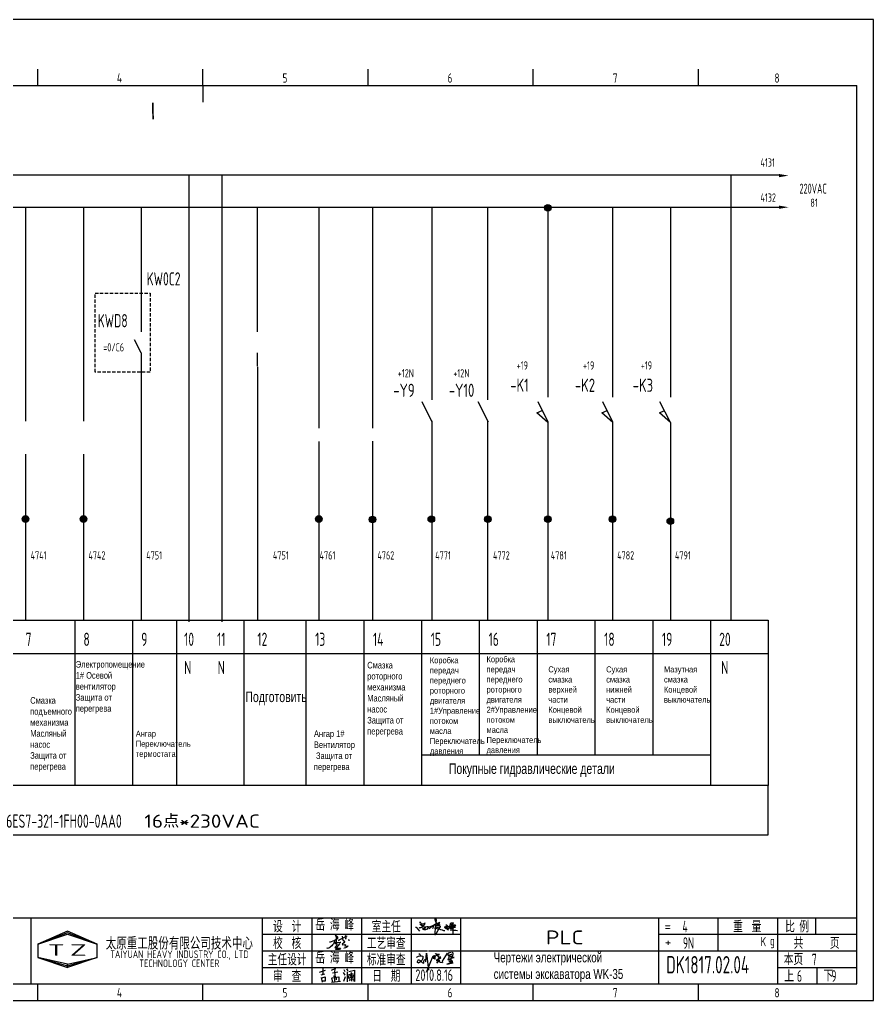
# Model space of a CAD drawing. Extents: x 590 to 9605, y -3741 to 975.
# Drawn here: x 4328.2 to 4586.7, y -1946.5 to -1649.5 of the extents above; entities that cross this region are included whole.
import ezdxf
from ezdxf.enums import TextEntityAlignment as Align

# ---------------------------------------------------------------- set-up
doc = ezdxf.new("R2010")
doc.units = 0
doc.header["$LTSCALE"] = 2
doc.header["$MEASUREMENT"] = 0
for name, pattern in [('DASHED2', [0.375, 0.25, -0.125]), ('DIVIDE', [1.25, 0.5, -0.25, 0, -0.25, 0, -0.25]), ('HIDDEN', [0.375, 0.25, -0.125])]:
    doc.linetypes.add(name, pattern=pattern)
doc.layers.get('0').update_dxf_attribs({"linetype": 'CONTINUOUS'})
for name, color, linetype in [('01', 7, 'CONTINUOUS'), ('02', 1, 'CONTINUOUS'), ('11', 3, 'CONTINUOUS'), ('CONTINUOUS', 7, 'CONTINUOUS'), ('DIVIDE', 1, 'DIVIDE')]:
    doc.layers.add(name, color=color, linetype=linetype)
doc.styles.add('ROMAN', font='ROMANC.shx', dxfattribs={"width": 0.7, "height": 0.7})
doc.styles.add('ROMANS', font='romans', dxfattribs={"width": 0.67, "bigfont": 'hzlib'})
doc.styles.get("Standard").update_dxf_attribs({"font": 'isocp.shx', "width": 0.707, "bigfont": 'dfst.shx'})

# ---------------------------------------------------------------- blocks, each defined once
blk = doc.blocks.new('A$C5BE500A0')
for p, q in [((15.3, 41.2), (22.2, 26.1)), ((15.3, 40.1), (15.3, 41.2)), ((15.4, 37.7), (15.3, 40.1)), ((15.4, 32.4), (21, 34.6)), ((15.5, 31.8), (15.4, 32.4)), ((21, 34.6), (24.5, 35.1)), ((24.5, 35.1), (28.2, 35.6)), ((29.4, 34), (26.8, 30.7)), ((28.2, 35.6), (30.2, 36.8)), ((30.2, 38), (29.4, 34)), ((30.2, 36.8), (30.2, 38)), ((59.1, 30.4), (64.7, 33.7)), ((64.4, 48.9), (64.5, 51.6)), ((65.3, 44.3), (64.4, 48.9)), ((64.5, 51.6), (65.9, 52.2)), ((67.1, 48.5), (64.5, 17.9)), ((64.7, 33.7), (72, 37.3)), ((67.5, 39.5), (65.3, 44.3)), ((65.9, 52.2), (66.5, 51.5)), ((66.5, 51.5), (67.1, 48.5)), ((70.3, 36.3), (67.5, 39.5)), ((69.9, 34.1), (69.7, 33.3)), ((69.7, 33.3), (71.9, 33.6)), ((74.6, 36.5), (69.9, 34.1)), ((73.8, 32.8), (70.3, 36.3)), ((71.9, 33.6), (75.3, 34.2)), ((72, 37.3), (77.8, 39)), ((77.7, 30.8), (73.8, 32.8)), ((79.7, 39.2), (74.6, 36.5)), ((76.7, 32.6), (74.8, 31.8)), ((75.3, 34.2), (77, 34.5)), ((77.7, 33.5), (76.7, 32.6)), ((77, 34.5), (78, 34.1)), ((78, 34.1), (77.7, 33.5)), ((77.8, 39), (79.7, 39.2)), ((117.4, 32.7), (112.9, 30.9)), ((113.3, 30.9), (114.4, 35)), ((114.4, 35), (115.4, 38.4)), ((115.4, 38.4), (118.1, 38.8)), ((122.1, 34.8), (117.4, 32.7)), ((118.1, 38.8), (123.3, 38.3)), ((124.7, 36.8), (122.1, 34.8)), ((123.3, 38.3), (124.7, 36.8)), ((0, 24.1), (1.5, 23.9)), ((1.5, 23.9), (12.6, 10.8)), ((11.6, 21), (13.8, 22.8)), ((13.8, 22.8), (17.9, 23.5)), ((19.1, 30.1), (15.5, 31.8)), ((17.9, 23.5), (26, 24.9)), ((22.2, 26.1), (19.1, 30.1)), ((22.6, 18.1), (23.6, 19.3)), ((23.7, 17.3), (22.6, 18.1)), ((23.3, 27.9), (23.1, 27.8)), ((25.3, 29.5), (23.3, 27.9)), ((23.6, 19.3), (25.8, 19.9)), ((26.1, 16.2), (24.9, 15)), ((26.8, 30.7), (25.3, 29.5)), ((25.8, 19.9), (29.2, 20.8)), ((26, 24.9), (36.8, 26.1)), ((28.4, 20), (26.1, 16.2)), ((29.4, 15.2), (28.2, 15.7)), ((29.5, 22.1), (28.4, 20)), ((29.2, 20.8), (33, 21.4)), ((32.4, 15.1), (29.4, 15.2)), ((30.2, 22.7), (29.5, 22.1)), ((31.6, 22.6), (30.2, 22.7)), ((32.8, 22.1), (31.6, 22.6)), ((35, 16.2), (32.4, 15.1)), ((33, 21.4), (32.8, 22.1)), ((37.6, 17.7), (35, 16.2)), ((36.8, 26.1), (40.9, 26)), ((39.7, 20.3), (37.6, 17.7)), ((40.8, 21.6), (39.7, 20.3)), ((40.2, 22.8), (44.3, 25.4)), ((41.7, 24.4), (40.8, 21.6)), ((40.9, 26), (41.7, 24.4)), ((44.3, 25.4), (50.6, 27.7)), ((44.7, 18.7), (49.1, 22.6)), ((49.1, 22.6), (54.4, 27.2)), ((50.6, 27.7), (56.2, 29.3)), ((54.4, 27.2), (59.1, 30.4)), ((56.8, 20.6), (55.9, 19.6)), ((56.2, 29.3), (60.8, 29.6)), ((56.7, 31.7), (57.4, 29.6)), ((57.6, 25), (56.8, 20.6)), ((57.4, 29.6), (57.6, 25)), ((60.8, 29.6), (62.2, 29.2)), ((66.6, 21), (62.5, 20.6)), ((62.5, 20.6), (75.7, 18.4)), ((64.5, 17.9), (63.3, 8.5)), ((63.3, 8.5), (63.5, 0.1)), ((63.5, 0.1), (64.3, 0)), ((64.3, 0), (67.5, 2.5)), ((69.8, 21.4), (66.6, 21)), ((67.5, 2.5), (73.8, 13.7)), ((68.3, 28.6), (72.6, 29.4)), ((69.3, 29), (68.3, 28.6)), ((72, 30.5), (69.3, 29)), ((76.7, 24.1), (69.8, 21.4)), ((74.8, 31.8), (72, 30.5)), ((72.6, 29.4), (78.2, 30.4)), ((73.8, 13.7), (77.7, 20)), ((75.7, 18.4), (81.9, 16.6)), ((79.9, 25.4), (76.7, 24.1)), ((80.1, 30.5), (77.7, 30.8)), ((77.7, 20), (81.2, 25.6)), ((78.2, 30.4), (80.1, 30.5)), ((82.1, 26.9), (79.9, 25.4)), ((81.2, 25.6), (82.1, 26.9)), ((81.9, 16.6), (87.3, 14.8)), ((87.3, 14.8), (91.3, 12.9)), ((91.3, 12.9), (94.8, 12.6)), ((94.5, 25.2), (94.9, 23.9)), ((94.8, 12.6), (95.8, 12.8)), ((94.9, 23.9), (95.3, 23)), ((95.3, 23), (95.8, 22.8)), ((95.8, 22.8), (97, 23.3)), ((97, 23.3), (97.8, 25.3)), ((98.5, 23.8), (97.4, 25.9)), ((97.8, 25.3), (100.8, 27)), ((101.1, 23.3), (98.5, 23.8)), ((99, 31.4), (100.1, 32)), ((100.7, 21.1), (99.2, 17.4)), ((99.2, 17.4), (101.9, 20.9)), ((100.1, 32), (101.1, 31.6)), ((102.1, 27.7), (100.7, 21.1)), ((100.8, 27), (103.5, 26.5)), ((101.1, 31.6), (102.1, 30.6)), ((103.3, 23.7), (101.1, 23.3)), ((101.9, 20.9), (103.1, 21.8)), ((102.1, 30.6), (102.1, 27.7)), ((103.1, 21.8), (103.7, 20.1)), ((104.7, 23.9), (103.3, 23.7)), ((103.5, 26.5), (104.5, 25.2)), ((103.7, 20.1), (103.9, 18.5)), ((103.9, 18.5), (105, 16.1)), ((104.2, 28.7), (108.3, 26.3)), ((104.5, 25.2), (104.7, 23.9)), ((105, 16.1), (106.4, 15.7)), ((106.4, 15.7), (107.7, 17.3)), ((107.7, 17.3), (110.9, 22.6)), ((108.3, 26.3), (115.7, 20.2)), ((110.9, 22.6), (113.3, 30.9)), ((111.7, 21.6), (125.7, 23.5)), ((115.4, 22.1), (111.7, 21.6)), ((112.9, 30.9), (112.3, 30.9)), ((112.9, 26.9), (127.4, 26.5)), ((124.7, 26.6), (112.9, 26.9)), ((113.4, 15.2), (124.8, 14.7)), ((122.5, 23.3), (115.4, 22.1)), ((115.7, 20.2), (118.5, 18.9)), ((116.7, 30.8), (120.9, 31.8)), ((118.5, 18.9), (120.8, 19.6)), ((120.8, 19.6), (121.1, 20.7)), ((120.9, 31.8), (124.1, 32)), ((121.7, 31.5), (122.2, 1.9)), ((123, 28.1), (121.7, 31.5)), ((126.4, 24.6), (122.5, 23.3)), ((128.2, 25.5), (123, 28.1)), ((124.1, 32), (129.1, 31.3)), ((128.1, 26.7), (124.7, 26.6)), ((124.8, 14.7), (132, 14.1)), ((125.7, 23.5), (130.1, 23.8)), ((127.4, 26.5), (126.4, 24.6)), ((130.2, 28.3), (128.1, 26.7)), ((130.5, 24.3), (128.2, 25.5)), ((129.1, 31.3), (130.7, 30.3)), ((130.1, 23.8), (130.5, 24.3)), ((130.7, 30.3), (130.2, 28.3)), ((132, 14.1), (137.3, 13.6))]:
    blk.add_line(p, q)
blk = doc.blocks.new('lf')
for points in [[(409.4, 317.6), (411.9, 317.6), (420.7, 320.5), (429.4, 326.1), (429, 328.4), (426.7, 330.1), (424.2, 331.3), (423.4, 332.6), (424.4, 333.4), (425, 330.7), (425, 327.4), (425, 324.7), (424.8, 321.8), (424.8, 320.3), (424.8, 318.7), (425, 314.7), (425, 313), (424.8, 313)], [(432.1, 320.3), (430.6, 321.6), (450.9, 331.7), (450.9, 332.2)], [(439.5, 330.9), (440, 324.5), (442, 320.7)], [(446.2, 333.8), (448.1, 330.5), (448.1, 326.7), (446.6, 323.8)], [(421.5, 320.1), (421.3, 317.6), (420, 315.1), (418.6, 312.6), (416.7, 310.5), (414.9, 308.5), (411.9, 305.6), (410.1, 304.1), (408, 302.6), (406.1, 302), (403.6, 302.6), (403.6, 303.5), (403.9, 303.5)], [(421.3, 316.2), (424.8, 315.9), (427.1, 316), (429.8, 316), (434.8, 316.8), (436, 316.8)], [(421.9, 314.1), (423.8, 314.1), (425.4, 313.7), (426, 313), (426.9, 312), (427.1, 312), (426.5, 310.5), (426.1, 309.5), (424.2, 306.6), (423.1, 305.4), (422.1, 304.5), (423.2, 303.3), (427.3, 303.1), (429.8, 303.1), (432.3, 302.9), (435.4, 302.7), (433.1, 299.9), (424.6, 299.5), (424, 300.4), (425.6, 303.3), (434.3, 313.5)], [(441.8, 320.7), (443.7, 320.1), (444.9, 317.6), (443.1, 315.5), (439.7, 311.8), (439.8, 310.6), (445.4, 311.2), (447, 310.3), (445.6, 307.4), (453.6, 308), (450.3, 304.7), (447, 303.3), (443.7, 303.1), (442.9, 303.7)], [(453.4, 322.4), (454.9, 322.2), (455.7, 321.8), (456.1, 321.6), (456.3, 321.4)]]:
    blk.add_lwpolyline(points)

msp = doc.modelspace()

# ---------------------------------------------------------------- hatches: boundary and pattern name
at = {"linetype": 'HIDDEN'}
h = msp.add_hatch(color=0, dxfattribs=at)
edge = h.paths.add_edge_path()
edge.add_arc((4488.19, -1706.52), 1, 0, 360)
h = msp.add_hatch(color=0, dxfattribs=at)
edge = h.paths.add_edge_path()
edge.add_arc((4330.05, -1800.72), 1, 0, 360)
h = msp.add_hatch(color=0, dxfattribs=at)
edge = h.paths.add_edge_path()
edge.add_arc((4347.55, -1800.72), 1, 0, 360)
h = msp.add_hatch(color=0, dxfattribs=at)
edge = h.paths.add_edge_path()
edge.add_arc((4418.81, -1800.72), 1, 0, 360)
h = msp.add_hatch(color=0, dxfattribs=at)
edge = h.paths.add_edge_path()
edge.add_arc((4452.91, -1800.76), 1, 0, 360)
h = msp.add_hatch(color=0, dxfattribs=at)
edge = h.paths.add_edge_path()
edge.add_arc((4470.02, -1800.76), 1, 0, 360)
h = msp.add_hatch(color=0, dxfattribs=at)
edge = h.paths.add_edge_path()
edge.add_arc((4488.19, -1800.76), 1, 0, 360)
h = msp.add_hatch(color=0, dxfattribs=at)
edge = h.paths.add_edge_path()
edge.add_arc((4507.77, -1800.76), 1, 0, 360)
h = msp.add_hatch(color=0, dxfattribs=at)
edge = h.paths.add_edge_path()
edge.add_arc((4435.09, -1800.9), 1, 0, 360)
h = msp.add_hatch(color=0, dxfattribs=at)
edge = h.paths.add_edge_path()
edge.add_arc((4525.27, -1801.4), 1, 0, 360)

# ---------------------------------------------------------------- linework, layer by layer
for p, q in [((4365.05, -1750.43), (4363.05, -1746.43)), ((4365.05, -1750.43), (4365.05, -1754.43)), ((4461.75, -1931.5), (4521.75, -1931.5)), ((4419.07, -1937.98), (4420.89, -1937.33)), ((4419.59, -1938.76), (4420.63, -1938.5)), ((4419.72, -1939.66), (4420.76, -1939.4)), ((4419.85, -1938.5), (4419.85, -1938.5)), ((4420.08, -1936.8), (4420.08, -1938.61)), ((4420.76, -1939.4), (4420.76, -1940.7)), ((4422.63, -1937.38), (4423.8, -1936.86)), ((4422.63, -1937.38), (4422.63, -1937.38)), ((4422.83, -1939.66), (4424.9, -1939.4)), ((4423.02, -1938.15), (4424.57, -1937.89)), ((4423.8, -1939.45), (4423.28, -1939.19)), ((4423.8, -1936.86), (4423.54, -1937.64)), ((4423.54, -1937.64), (4423.54, -1937.89)), ((4423.54, -1937.89), (4423.8, -1939.45)), ((4424.9, -1939.4), (4424.9, -1940.83)), ((4426.21, -1938.09), (4426.76, -1938.82)), ((4426.39, -1937.15), (4426.76, -1937.79)), ((4426.39, -1940.64), (4426.91, -1939.3)), ((4427.21, -1936.94), (4427.58, -1937.57)), ((4427.46, -1937.88), (4427.46, -1940.88)), ((4427.76, -1939.03), (4427.79, -1939.73)), ((4429.46, -1938.82), (4427.79, -1939.15)), ((4427.82, -1938.67), (4429.25, -1938.36)), ((4427.91, -1937.73), (4429.61, -1937.36)), ((4428.21, -1939.33), (4428.4, -1939.48)), ((4428.61, -1938.03), (4428.7, -1940.64)), ((4429.03, -1939.15), (4428.85, -1939.48)), ((4429.58, -1939.42), (4429.46, -1938.82)), ((4429.61, -1937.36), (4429.64, -1937.36)), ((4429.64, -1937.36), (4429.64, -1940.82)), ((4419.59, -1939.53), (4419.85, -1940.96)), ((4420.76, -1940.7), (4419.72, -1940.7)), ((4422.64, -1941), (4425.4, -1940.64)), ((4422.7, -1939.66), (4422.96, -1940.96)), ((4423.61, -1939.66), (4423.61, -1940.7)), ((4424.13, -1939.53), (4424.13, -1940.31)), ((4427.79, -1939.73), (4429.58, -1939.42)), ((4428.35, -1940.07), (4428.01, -1940.58)), ((4429.03, -1939.9), (4429.37, -1940.24)), ((4429.64, -1940.82), (4429.37, -1940.52))]:
    msp.add_line(p, q)
at = {"layer": '01', "color": 1, "linetype": 'ByBlock', "ltscale": 2}
for p, q in [((4208.67, -1696.5), (4558.6, -1696.5)), ((4208.67, -1706.32), (4558.6, -1706.32)), ((4344.93, -1831.41), (4344.93, -1881.41)), ((4362.43, -1831.41), (4362.43, -1881.41)), ((4362.43, -1831.41), (4362.43, -1881.41)), ((4375.7, -1831.41), (4375.7, -1881.41)), ((4396.18, -1831.41), (4396.18, -1881.41)), ((4414.93, -1831.41), (4414.93, -1881.41)), ((4432.43, -1831.41), (4432.43, -1881.41)), ((4449.93, -1831.41), (4449.93, -1881.41)), ((4467.43, -1831.41), (4467.43, -1872.12)), ((4484.93, -1831.41), (4484.93, -1872.12)), ((4502.43, -1831.41), (4502.43, -1872.12)), ((4222.43, -1841.41), (4554.93, -1841.41)), ((4554.93, -1896.41), (4554.93, -1881.41)), ((4222.43, -1896.41), (4554.93, -1896.41))]:
    msp.add_line(p, q, dxfattribs=at)
at = {"layer": '01', "linetype": 'ByBlock', "ltscale": 2}
for p, q in [((4330.05, -1706.59), (4330.05, -1771.07)), ((4347.55, -1706.59), (4347.55, -1771.07)), ((4365.05, -1706.59), (4365.05, -1744.09)), ((4418.81, -1706.32), (4418.81, -1773.22)), ((4435.09, -1706.32), (4435.09, -1773.22)), ((4488.19, -1706.59), (4488.19, -1763.81)), ((4507.77, -1706.59), (4507.77, -1763.81)), ((4525.27, -1706.59), (4525.27, -1763.81)), ((4365.05, -1754.09), (4365.05, -1831.59)), ((4488.19, -1771.42), (4488.19, -1831.59)), ((4507.77, -1771.24), (4507.77, -1831.59)), ((4525.27, -1771.55), (4525.27, -1831.59)), ((4418.81, -1777.22), (4418.81, -1831.41)), ((4435.09, -1777.16), (4435.09, -1831.59)), ((4330.05, -1781.07), (4330.05, -1831.59)), ((4347.55, -1781.07), (4347.55, -1831.59))]:
    msp.add_line(p, q, dxfattribs=at)
at = {"layer": '01', "color": 1, "linetype": 'ByBlock', "ltscale": 2}
msp.add_lwpolyline([(4222.43, -1831.41), (4554.93, -1831.41), (4554.93, -1881.41), (4222.43, -1881.41)], close=True, dxfattribs=at)
at = {"layer": '02'}
for p, q in [((4400.21, -1706.59), (4400.21, -1744.09)), ((4453.03, -1706.59), (4453.03, -1764.65)), ((4469.91, -1706.59), (4469.91, -1764.65)), ((4400.21, -1750.43), (4400.21, -1754.43)), ((4400.24, -1754.61), (4400.24, -1831.59)), ((4453.03, -1770.99), (4453.03, -1774.99)), ((4469.95, -1770.93), (4469.95, -1831.59)), ((4453.06, -1775.17), (4453.06, -1831.59))]:
    msp.add_line(p, q, dxfattribs=at)
at = {"layer": 'CONTINUOUS', "color": 3}
for p, q in [((4586.75, -1649.5), (4166.75, -1649.5)), ((4586.75, -1946.5), (4586.75, -1649.5)), ((4166.75, -1946.5), (4586.75, -1946.5))]:
    msp.add_line(p, q, dxfattribs=at)
at = {"layer": 'CONTINUOUS', "linetype": 'Continuous'}
for p, q in [((4333.75, -1669.5), (4333.75, -1664.5)), ((4433.75, -1669.5), (4433.75, -1664.5)), ((4483.75, -1669.5), (4483.75, -1664.5)), ((4533.75, -1669.5), (4533.75, -1664.5)), ((4186.75, -1921.5), (4581.75, -1921.5)), ((4331.75, -1941.5), (4331.75, -1921.5)), ((4401.75, -1941.5), (4401.75, -1921.5)), ((4416.75, -1921.5), (4416.75, -1941.5)), ((4431.75, -1921.5), (4431.75, -1941.5)), ((4446.75, -1921.5), (4446.75, -1941.5)), ((4461.75, -1921.5), (4461.75, -1941.5)), ((4521.75, -1941.5), (4521.75, -1921.5)), ((4539.64, -1921.5), (4539.64, -1931.5)), ((4557.75, -1921.5), (4557.75, -1941.5)), ((4342.75, -1925.5), (4333.75, -1929.5)), ((4342.75, -1926), (4333.75, -1929.5)), ((4333.75, -1929.5), (4342.75, -1926.5)), ((4351.75, -1929.5), (4342.75, -1925.5)), ((4351.75, -1929.5), (4342.75, -1926)), ((4342.75, -1926.5), (4351.75, -1929.5)), ((4401.75, -1926.5), (4451.75, -1926.5)), ((4451.75, -1926.5), (4461.75, -1926.5)), ((4451.75, -1926.5), (4461.75, -1926.5)), ((4521.75, -1926.5), (4581.75, -1926.5)), ((4333.75, -1929.5), (4333.75, -1933.5)), ((4351.75, -1933.5), (4351.75, -1929.5)), ((4401.75, -1931.5), (4451.75, -1931.5)), ((4452.07, -1931.5), (4461.75, -1931.5)), ((4521.75, -1931.5), (4581.75, -1931.5)), ((4333.75, -1933.5), (4342.75, -1936.5)), ((4342.75, -1935.5), (4333.75, -1933.5)), ((4333.75, -1933.5), (4342.75, -1936)), ((4342.75, -1936), (4351.75, -1933.5)), ((4351.75, -1933.5), (4342.75, -1936.5)), ((4342.75, -1935.5), (4351.75, -1933.5)), ((4342.75, -1936.5), (4342.75, -1935.5)), ((4342.75, -1936.5), (4342.75, -1935.5)), ((4401.75, -1936.5), (4451.75, -1936.5)), ((4451.75, -1936.5), (4461.75, -1936.5)), ((4557.75, -1936.5), (4581.75, -1936.5)), ((4333.75, -1946.5), (4333.75, -1941.5)), ((4433.75, -1946.5), (4433.75, -1941.5)), ((4483.75, -1946.5), (4483.75, -1941.5)), ((4533.75, -1946.5), (4533.75, -1941.5))]:
    msp.add_line(p, q, dxfattribs=at)
at = {"layer": 'CONTINUOUS'}
for p, q in [((4383.75, -1669.5), (4383.75, -1664.5)), ((4186.75, -1669.5), (4581.75, -1669.5)), ((4383.75, -1669.5), (4383.75, -1674.5)), ((4581.75, -1941.5), (4581.75, -1669.5)), ((4453.2, -1771.39), (4450.13, -1765.26)), ((4470.18, -1771.39), (4467.11, -1765.26)), ((4488.27, -1771.39), (4485.2, -1765.26)), ((4507.84, -1771.39), (4504.78, -1765.26)), ((4525.27, -1771.55), (4522.12, -1765.26)), ((4569.25, -1921.5), (4569.25, -1926.5)), ((4448.41, -1933.48), (4448.66, -1933.28)), ((4448.41, -1933.48), (4448.66, -1933.28)), ((4448.41, -1933.48), (4448.66, -1933.28)), ((4448.41, -1933.48), (4448.66, -1933.28)), ((4448.66, -1933.28), (4449.02, -1933.12)), ((4448.66, -1933.28), (4449.02, -1933.12)), ((4448.66, -1933.28), (4449.02, -1933.12)), ((4448.66, -1933.28), (4449.02, -1933.12)), ((4449.02, -1933.12), (4449.38, -1933.02)), ((4449.02, -1933.12), (4449.38, -1933.02)), ((4449.02, -1933.12), (4449.38, -1933.02)), ((4449.02, -1933.12), (4449.38, -1933.02)), ((4449.07, -1932.31), (4449.43, -1932.51)), ((4449.07, -1932.31), (4449.43, -1932.51)), ((4449.07, -1932.31), (4449.43, -1932.51)), ((4449.07, -1932.31), (4449.43, -1932.51)), ((4449.38, -1933.02), (4449.89, -1932.97)), ((4449.38, -1933.02), (4449.89, -1932.97)), ((4449.38, -1933.02), (4449.89, -1932.97)), ((4449.38, -1933.02), (4449.89, -1932.97)), ((4449.43, -1932.51), (4449.48, -1932.67)), ((4449.43, -1932.51), (4449.48, -1932.67)), ((4449.43, -1932.51), (4449.48, -1932.67)), ((4449.43, -1932.51), (4449.48, -1932.67)), ((4449.48, -1932.67), (4449.48, -1932.97)), ((4449.48, -1932.67), (4449.48, -1932.97)), ((4449.48, -1932.67), (4449.48, -1932.97)), ((4449.48, -1932.67), (4449.48, -1932.97)), ((4449.89, -1932.97), (4450.3, -1933.07)), ((4449.89, -1932.97), (4450.3, -1933.07)), ((4449.89, -1932.97), (4450.3, -1933.07)), ((4449.89, -1932.97), (4450.3, -1933.07)), ((4450.3, -1933.07), (4450.3, -1933.28)), ((4450.3, -1933.07), (4450.3, -1933.28)), ((4450.3, -1933.07), (4450.3, -1933.28)), ((4450.3, -1933.07), (4450.3, -1933.28)), ((4450.3, -1933.28), (4450.3, -1933.68)), ((4450.3, -1933.28), (4450.3, -1933.68)), ((4450.3, -1933.28), (4450.3, -1933.68)), ((4450.3, -1933.28), (4450.3, -1933.68)), ((4451.21, -1934.81), (4451.47, -1932.16)), ((4451.21, -1934.81), (4451.47, -1932.16)), ((4451.21, -1934.81), (4451.47, -1932.16)), ((4451.21, -1934.81), (4451.47, -1932.16)), ((4451.47, -1932.16), (4452.08, -1937.35)), ((4451.47, -1932.16), (4452.08, -1937.35)), ((4451.47, -1932.16), (4452.08, -1937.35)), ((4451.47, -1932.16), (4452.08, -1937.35)), ((4451.62, -1937.41), (4453.41, -1932.99)), ((4451.62, -1937.41), (4453.41, -1932.99)), ((4451.62, -1937.41), (4453.41, -1932.99)), ((4451.62, -1937.41), (4453.41, -1932.99)), ((4453.46, -1933.07), (4453.57, -1933.55)), ((4453.46, -1933.07), (4453.57, -1933.55)), ((4453.46, -1933.07), (4453.57, -1933.55)), ((4453.46, -1933.07), (4453.57, -1933.55)), ((4453.57, -1933.07), (4453.71, -1932.96)), ((4453.57, -1933.07), (4453.71, -1932.96)), ((4453.57, -1933.07), (4453.71, -1932.96)), ((4453.57, -1933.07), (4453.71, -1932.96)), ((4453.68, -1933.88), (4453.57, -1933.07)), ((4453.68, -1933.88), (4453.57, -1933.07)), ((4453.68, -1933.88), (4453.57, -1933.07)), ((4453.68, -1933.88), (4453.57, -1933.07)), ((4453.71, -1932.96), (4453.86, -1932.96)), ((4453.71, -1932.96), (4453.86, -1932.96)), ((4453.71, -1932.96), (4453.86, -1932.96)), ((4453.71, -1932.96), (4453.86, -1932.96)), ((4453.79, -1933.66), (4453.82, -1933.4)), ((4453.79, -1933.66), (4453.82, -1933.4)), ((4453.79, -1933.66), (4453.82, -1933.4)), ((4453.79, -1933.66), (4453.82, -1933.4)), ((4453.82, -1933.4), (4453.9, -1933.22)), ((4453.82, -1933.4), (4453.9, -1933.22)), ((4453.82, -1933.4), (4453.9, -1933.22)), ((4453.82, -1933.4), (4453.9, -1933.22)), ((4453.86, -1932.96), (4454.01, -1933.29)), ((4453.86, -1932.96), (4454.01, -1933.29)), ((4453.86, -1932.96), (4454.01, -1933.29)), ((4453.86, -1932.96), (4454.01, -1933.29)), ((4453.9, -1933.22), (4454.15, -1933.03)), ((4453.9, -1933.22), (4454.15, -1933.03)), ((4453.9, -1933.22), (4454.15, -1933.03)), ((4453.9, -1933.22), (4454.15, -1933.03)), ((4454.01, -1933.29), (4454.01, -1933.66)), ((4454.01, -1933.29), (4454.01, -1933.66)), ((4454.01, -1933.29), (4454.01, -1933.66)), ((4454.01, -1933.29), (4454.01, -1933.66)), ((4454.12, -1932.3), (4455.26, -1933.58)), ((4454.3, -1932.52), (4454.12, -1932.3)), ((4454.12, -1932.3), (4455.26, -1933.58)), ((4454.3, -1932.52), (4454.12, -1932.3)), ((4454.12, -1932.3), (4455.26, -1933.58)), ((4454.3, -1932.52), (4454.12, -1932.3)), ((4454.12, -1932.3), (4455.26, -1933.58)), ((4454.3, -1932.52), (4454.12, -1932.3)), ((4454.15, -1933.03), (4454.56, -1932.85)), ((4454.15, -1933.03), (4454.56, -1932.85)), ((4454.15, -1933.03), (4454.56, -1932.85)), ((4454.15, -1933.03), (4454.56, -1932.85)), ((4455.4, -1932.59), (4454.3, -1932.52)), ((4455.4, -1932.59), (4454.3, -1932.52)), ((4455.4, -1932.59), (4454.3, -1932.52)), ((4455.4, -1932.59), (4454.3, -1932.52)), ((4454.56, -1932.85), (4455.07, -1932.7)), ((4454.56, -1932.85), (4455.07, -1932.7)), ((4454.56, -1932.85), (4455.07, -1932.7)), ((4454.56, -1932.85), (4455.07, -1932.7)), ((4455.37, -1933.4), (4454.93, -1933.95)), ((4455.37, -1933.4), (4454.93, -1933.95)), ((4455.37, -1933.4), (4454.93, -1933.95)), ((4455.37, -1933.4), (4454.93, -1933.95)), ((4455.07, -1932.7), (4455.4, -1932.59)), ((4455.07, -1932.7), (4455.4, -1932.59)), ((4455.07, -1932.7), (4455.4, -1932.59)), ((4455.07, -1932.7), (4455.4, -1932.59)), ((4455.62, -1933.33), (4455.37, -1933.4)), ((4455.62, -1933.33), (4455.37, -1933.4)), ((4455.62, -1933.33), (4455.37, -1933.4)), ((4455.62, -1933.33), (4455.37, -1933.4)), ((4455.73, -1933.58), (4455.62, -1933.33)), ((4455.73, -1933.58), (4455.62, -1933.33)), ((4455.73, -1933.58), (4455.62, -1933.33)), ((4455.73, -1933.58), (4455.62, -1933.33)), ((4456.28, -1934.6), (4457.78, -1932.22)), ((4456.28, -1934.6), (4457.78, -1932.22)), ((4456.28, -1934.6), (4457.78, -1932.22)), ((4456.28, -1934.6), (4457.78, -1932.22)), ((4457.77, -1932.29), (4457.9, -1932.71)), ((4457.77, -1932.29), (4457.9, -1932.71)), ((4457.77, -1932.29), (4457.9, -1932.71)), ((4457.77, -1932.29), (4457.9, -1932.71)), ((4457.87, -1932.55), (4458.23, -1932.12)), ((4457.87, -1932.55), (4458.23, -1932.12)), ((4457.87, -1932.55), (4458.23, -1932.12)), ((4457.87, -1932.55), (4458.23, -1932.12)), ((4457.9, -1932.71), (4458.13, -1932.97)), ((4457.9, -1932.71), (4458.13, -1932.97)), ((4457.9, -1932.71), (4458.13, -1932.97)), ((4457.9, -1932.71), (4458.13, -1932.97)), ((4458.13, -1932.97), (4458.26, -1933.01)), ((4458.13, -1932.97), (4458.26, -1933.01)), ((4458.13, -1932.97), (4458.26, -1933.01)), ((4458.13, -1932.97), (4458.26, -1933.01)), ((4458.23, -1932.12), (4458.52, -1932.03)), ((4458.23, -1932.12), (4458.52, -1932.03)), ((4458.23, -1932.12), (4458.52, -1932.03)), ((4458.23, -1932.12), (4458.52, -1932.03)), ((4458.33, -1933.36), (4458.23, -1933.49)), ((4458.33, -1933.36), (4458.23, -1933.49)), ((4458.33, -1933.36), (4458.23, -1933.49)), ((4458.33, -1933.36), (4458.23, -1933.49)), ((4458.46, -1932.97), (4458.52, -1932.74)), ((4458.46, -1932.97), (4458.52, -1932.74)), ((4458.46, -1932.97), (4458.52, -1932.74)), ((4458.46, -1932.97), (4458.52, -1932.74)), ((4458.65, -1933.2), (4458.46, -1932.97)), ((4458.65, -1933.2), (4458.46, -1932.97)), ((4458.65, -1933.2), (4458.46, -1932.97)), ((4458.65, -1933.2), (4458.46, -1932.97)), ((4458.52, -1932.03), (4458.91, -1931.93)), ((4458.52, -1932.03), (4458.91, -1931.93)), ((4458.52, -1932.03), (4458.91, -1931.93)), ((4458.52, -1932.03), (4458.91, -1931.93)), ((4458.52, -1932.74), (4458.72, -1932.58)), ((4458.52, -1932.74), (4458.72, -1932.58)), ((4458.52, -1932.74), (4458.72, -1932.58)), ((4458.52, -1932.74), (4458.72, -1932.58)), ((4459.08, -1933.17), (4458.65, -1933.2)), ((4459.08, -1933.17), (4458.65, -1933.2)), ((4459.08, -1933.17), (4458.65, -1933.2)), ((4459.08, -1933.17), (4458.65, -1933.2)), ((4458.72, -1932.58), (4458.98, -1932.52)), ((4458.72, -1932.58), (4458.98, -1932.52)), ((4458.72, -1932.58), (4458.98, -1932.52)), ((4458.72, -1932.58), (4458.98, -1932.52)), ((4458.85, -1933.3), (4458.88, -1933.66)), ((4459.83, -1933.49), (4458.85, -1933.3)), ((4458.85, -1933.3), (4458.88, -1933.66)), ((4459.83, -1933.49), (4458.85, -1933.3)), ((4458.85, -1933.3), (4458.88, -1933.66)), ((4459.83, -1933.49), (4458.85, -1933.3)), ((4458.85, -1933.3), (4458.88, -1933.66)), ((4459.83, -1933.49), (4458.85, -1933.3)), ((4458.98, -1932.52), (4459.08, -1932.48)), ((4458.98, -1932.52), (4459.08, -1932.48)), ((4458.98, -1932.52), (4459.08, -1932.48)), ((4458.98, -1932.52), (4459.08, -1932.48)), ((4459.34, -1932.91), (4459.08, -1933.17)), ((4459.34, -1932.91), (4459.08, -1933.17)), ((4459.34, -1932.91), (4459.08, -1933.17)), ((4459.34, -1932.91), (4459.08, -1933.17)), ((4459.17, -1931.93), (4459.4, -1932.06)), ((4459.17, -1931.93), (4459.4, -1932.06)), ((4459.17, -1931.93), (4459.4, -1932.06)), ((4459.17, -1931.93), (4459.4, -1932.06)), ((4459.44, -1932.45), (4459.34, -1932.91)), ((4459.44, -1932.45), (4459.34, -1932.91)), ((4459.44, -1932.45), (4459.34, -1932.91)), ((4459.44, -1932.45), (4459.34, -1932.91)), ((4459.4, -1932.06), (4459.44, -1932.45)), ((4459.4, -1932.06), (4459.44, -1932.45)), ((4459.4, -1932.06), (4459.44, -1932.45)), ((4459.4, -1932.06), (4459.44, -1932.45)), ((4448.76, -1934.7), (4448.87, -1934.35)), ((4448.76, -1934.7), (4448.87, -1934.35)), ((4448.76, -1934.7), (4448.87, -1934.35)), ((4448.76, -1934.7), (4448.87, -1934.35)), ((4448.76, -1935.01), (4448.76, -1934.7)), ((4448.76, -1935.01), (4448.76, -1934.7)), ((4448.76, -1935.01), (4448.76, -1934.7)), ((4448.76, -1935.01), (4448.76, -1934.7)), ((4449.02, -1935.27), (4448.76, -1935.01)), ((4449.02, -1935.27), (4448.76, -1935.01)), ((4449.02, -1935.27), (4448.76, -1935.01)), ((4449.02, -1935.27), (4448.76, -1935.01)), ((4448.87, -1934.35), (4448.92, -1934.19)), ((4448.87, -1934.35), (4448.92, -1934.19)), ((4448.87, -1934.35), (4448.92, -1934.19)), ((4448.87, -1934.35), (4448.92, -1934.19)), ((4448.92, -1934.19), (4449.12, -1934.25)), ((4448.92, -1934.19), (4449.12, -1934.25)), ((4448.92, -1934.19), (4449.12, -1934.25)), ((4448.92, -1934.19), (4449.12, -1934.25)), ((4449.68, -1934.7), (4449.02, -1935.27)), ((4449.68, -1934.7), (4449.02, -1935.27)), ((4449.68, -1934.7), (4449.02, -1935.27)), ((4449.68, -1934.7), (4449.02, -1935.27)), ((4449.12, -1934.25), (4449.48, -1934.4)), ((4449.12, -1934.25), (4449.48, -1934.4)), ((4449.12, -1934.25), (4449.48, -1934.4)), ((4449.12, -1934.25), (4449.48, -1934.4)), ((4449.48, -1934.4), (4449.84, -1934.76)), ((4449.48, -1934.4), (4449.84, -1934.76)), ((4449.48, -1934.4), (4449.84, -1934.76)), ((4449.48, -1934.4), (4449.84, -1934.76)), ((4449.99, -1934.45), (4449.68, -1934.7)), ((4449.99, -1934.45), (4449.68, -1934.7)), ((4449.99, -1934.45), (4449.68, -1934.7)), ((4449.99, -1934.45), (4449.68, -1934.7)), ((4449.84, -1934.76), (4450.14, -1935.01)), ((4449.84, -1934.76), (4450.14, -1935.01)), ((4449.84, -1934.76), (4450.14, -1935.01)), ((4449.84, -1934.76), (4450.14, -1935.01)), ((4450.19, -1934.04), (4449.99, -1934.45)), ((4450.19, -1934.04), (4449.99, -1934.45)), ((4450.19, -1934.04), (4449.99, -1934.45)), ((4450.19, -1934.04), (4449.99, -1934.45)), ((4450.14, -1935.01), (4450.3, -1935.11)), ((4450.14, -1935.01), (4450.3, -1935.11)), ((4450.14, -1935.01), (4450.3, -1935.11)), ((4450.14, -1935.01), (4450.3, -1935.11)), ((4450.3, -1933.68), (4450.19, -1934.04)), ((4450.3, -1933.68), (4450.19, -1934.04)), ((4450.3, -1933.68), (4450.19, -1934.04)), ((4450.3, -1933.68), (4450.19, -1934.04)), ((4450.3, -1935.11), (4450.6, -1935.21)), ((4450.3, -1935.11), (4450.6, -1935.21)), ((4450.3, -1935.11), (4450.6, -1935.21)), ((4450.3, -1935.11), (4450.6, -1935.21)), ((4450.6, -1934.6), (4450.76, -1934.35)), ((4450.6, -1934.6), (4450.76, -1934.35)), ((4450.6, -1934.6), (4450.76, -1934.35)), ((4450.6, -1934.6), (4450.76, -1934.35)), ((4450.6, -1935.21), (4450.6, -1934.6)), ((4450.6, -1935.21), (4450.6, -1934.6)), ((4450.6, -1935.21), (4450.6, -1934.6)), ((4450.6, -1935.21), (4450.6, -1934.6)), ((4450.76, -1934.35), (4450.96, -1934.14)), ((4450.76, -1934.35), (4450.96, -1934.14)), ((4450.76, -1934.35), (4450.96, -1934.14)), ((4450.76, -1934.35), (4450.96, -1934.14)), ((4450.96, -1934.14), (4451.01, -1934.25)), ((4450.96, -1934.14), (4451.01, -1934.25)), ((4450.96, -1934.14), (4451.01, -1934.25)), ((4450.96, -1934.14), (4451.01, -1934.25)), ((4451.01, -1934.25), (4451.16, -1934.6)), ((4451.01, -1934.25), (4451.16, -1934.6)), ((4451.01, -1934.25), (4451.16, -1934.6)), ((4451.01, -1934.25), (4451.16, -1934.6)), ((4451.16, -1934.6), (4451.16, -1934.7)), ((4451.16, -1934.6), (4451.16, -1934.7)), ((4451.16, -1934.6), (4451.16, -1934.7)), ((4451.16, -1934.6), (4451.16, -1934.7)), ((4451.16, -1934.7), (4451.21, -1934.81)), ((4451.16, -1934.7), (4451.21, -1934.81)), ((4451.16, -1934.7), (4451.21, -1934.81)), ((4451.16, -1934.7), (4451.21, -1934.81)), ((4453.57, -1933.55), (4453.68, -1933.88)), ((4453.57, -1933.55), (4453.68, -1933.88)), ((4453.57, -1933.55), (4453.68, -1933.88)), ((4453.57, -1933.55), (4453.68, -1933.88)), ((4453.82, -1933.91), (4453.79, -1933.66)), ((4453.82, -1933.91), (4453.79, -1933.66)), ((4453.82, -1933.91), (4453.79, -1933.66)), ((4453.82, -1933.91), (4453.79, -1933.66)), ((4453.93, -1933.99), (4453.82, -1933.91)), ((4453.93, -1933.99), (4453.82, -1933.91)), ((4453.93, -1933.99), (4453.82, -1933.91)), ((4453.93, -1933.99), (4453.82, -1933.91)), ((4454.01, -1933.66), (4453.93, -1933.99)), ((4454.01, -1933.66), (4453.93, -1933.99)), ((4454.01, -1933.66), (4453.93, -1933.99)), ((4454.01, -1933.66), (4453.93, -1933.99)), ((4454.63, -1934.24), (4454.41, -1934.46)), ((4454.63, -1934.24), (4454.41, -1934.46)), ((4454.63, -1934.24), (4454.41, -1934.46)), ((4454.63, -1934.24), (4454.41, -1934.46)), ((4454.41, -1934.46), (4454.52, -1934.43)), ((4454.41, -1934.46), (4454.52, -1934.43)), ((4454.41, -1934.46), (4454.52, -1934.43)), ((4454.41, -1934.46), (4454.52, -1934.43)), ((4454.52, -1934.43), (4455.22, -1934.21)), ((4454.52, -1934.43), (4455.22, -1934.21)), ((4454.52, -1934.43), (4455.22, -1934.21)), ((4454.52, -1934.43), (4455.22, -1934.21)), ((4454.6, -1935.23), (4455.18, -1934.54)), ((4454.6, -1935.23), (4455.18, -1934.54)), ((4454.6, -1935.23), (4455.18, -1934.54)), ((4454.6, -1935.23), (4455.18, -1934.54)), ((4455.04, -1934.68), (4454.6, -1935.23)), ((4455.04, -1934.68), (4454.6, -1935.23)), ((4455.04, -1934.68), (4454.6, -1935.23)), ((4455.04, -1934.68), (4454.6, -1935.23)), ((4454.93, -1933.95), (4454.63, -1934.24)), ((4454.93, -1933.95), (4454.63, -1934.24)), ((4454.93, -1933.95), (4454.63, -1934.24)), ((4454.93, -1933.95), (4454.63, -1934.24)), ((4455.4, -1934.24), (4455.04, -1934.68)), ((4455.4, -1934.24), (4455.04, -1934.68)), ((4455.4, -1934.24), (4455.04, -1934.68)), ((4455.4, -1934.24), (4455.04, -1934.68)), ((4455.18, -1934.54), (4455.26, -1934.54)), ((4455.18, -1934.54), (4455.26, -1934.54)), ((4455.18, -1934.54), (4455.26, -1934.54)), ((4455.18, -1934.54), (4455.26, -1934.54)), ((4455.22, -1934.21), (4455.37, -1934.24)), ((4455.22, -1934.21), (4455.37, -1934.24)), ((4455.22, -1934.21), (4455.37, -1934.24)), ((4455.22, -1934.21), (4455.37, -1934.24)), ((4455.26, -1933.58), (4455.59, -1933.84)), ((4455.26, -1933.58), (4455.59, -1933.84)), ((4455.26, -1933.58), (4455.59, -1933.84)), ((4455.26, -1933.58), (4455.59, -1933.84)), ((4455.26, -1934.54), (4455.37, -1934.79)), ((4455.26, -1934.54), (4455.37, -1934.79)), ((4455.26, -1934.54), (4455.37, -1934.79)), ((4455.26, -1934.54), (4455.37, -1934.79)), ((4455.37, -1934.24), (4455.4, -1934.24)), ((4455.37, -1934.24), (4455.4, -1934.24)), ((4455.37, -1934.24), (4455.4, -1934.24)), ((4455.37, -1934.24), (4455.4, -1934.24)), ((4455.37, -1934.79), (4455.55, -1934.94)), ((4455.37, -1934.79), (4455.55, -1934.94)), ((4455.37, -1934.79), (4455.55, -1934.94)), ((4455.37, -1934.79), (4455.55, -1934.94)), ((4455.55, -1934.94), (4456.32, -1935.01)), ((4455.55, -1934.94), (4456.32, -1935.01)), ((4455.55, -1934.94), (4456.32, -1935.01)), ((4455.55, -1934.94), (4456.32, -1935.01)), ((4455.59, -1933.84), (4455.73, -1933.58)), ((4455.59, -1933.84), (4455.73, -1933.58)), ((4455.59, -1933.84), (4455.73, -1933.58)), ((4455.59, -1933.84), (4455.73, -1933.58)), ((4456.34, -1935.01), (4456.28, -1934.6)), ((4456.34, -1935.01), (4456.28, -1934.6)), ((4456.34, -1935.01), (4456.28, -1934.6)), ((4456.34, -1935.01), (4456.28, -1934.6)), ((4457.61, -1935.52), (4459.47, -1935.13)), ((4457.61, -1935.52), (4459.47, -1935.13)), ((4457.61, -1935.52), (4459.47, -1935.13)), ((4457.61, -1935.52), (4459.47, -1935.13)), ((4458.95, -1935.22), (4457.61, -1935.52)), ((4458.95, -1935.22), (4457.61, -1935.52)), ((4458.95, -1935.22), (4457.61, -1935.52)), ((4458.95, -1935.22), (4457.61, -1935.52)), ((4458.06, -1933.82), (4457.87, -1934.11)), ((4458.06, -1933.82), (4457.87, -1934.11)), ((4458.06, -1933.82), (4457.87, -1934.11)), ((4458.06, -1933.82), (4457.87, -1934.11)), ((4457.87, -1934.11), (4457.97, -1934.18)), ((4457.87, -1934.11), (4457.97, -1934.18)), ((4457.87, -1934.11), (4457.97, -1934.18)), ((4457.87, -1934.11), (4457.97, -1934.18)), ((4457.97, -1934.18), (4458.33, -1934.11)), ((4457.97, -1934.18), (4458.33, -1934.11)), ((4457.97, -1934.18), (4458.33, -1934.11)), ((4457.97, -1934.18), (4458.33, -1934.11)), ((4458.23, -1933.49), (4458.06, -1933.82)), ((4458.23, -1933.49), (4458.06, -1933.82)), ((4458.23, -1933.49), (4458.06, -1933.82)), ((4458.23, -1933.49), (4458.06, -1933.82)), ((4458.29, -1934.86), (4458.52, -1934.57)), ((4458.29, -1934.86), (4458.52, -1934.57)), ((4458.29, -1934.86), (4458.52, -1934.57)), ((4458.29, -1934.86), (4458.52, -1934.57)), ((4458.82, -1935.09), (4458.29, -1934.86)), ((4458.82, -1935.09), (4458.29, -1934.86)), ((4458.82, -1935.09), (4458.29, -1934.86)), ((4458.82, -1935.09), (4458.29, -1934.86)), ((4458.33, -1934.11), (4458.85, -1933.85)), ((4458.33, -1934.11), (4458.85, -1933.85)), ((4458.33, -1934.11), (4458.85, -1933.85)), ((4458.33, -1934.11), (4458.85, -1933.85)), ((4458.52, -1934.57), (4459.01, -1934.38)), ((4458.52, -1934.57), (4459.01, -1934.38)), ((4458.52, -1934.57), (4459.01, -1934.38)), ((4458.52, -1934.57), (4459.01, -1934.38)), ((4458.85, -1934.64), (4458.82, -1935.09)), ((4458.85, -1934.64), (4458.82, -1935.09)), ((4458.85, -1934.64), (4458.82, -1935.09)), ((4458.85, -1934.64), (4458.82, -1935.09)), ((4458.85, -1933.85), (4459.3, -1933.66)), ((4458.88, -1933.66), (4458.85, -1934.15)), ((4458.85, -1933.85), (4459.3, -1933.66)), ((4458.88, -1933.66), (4458.85, -1934.15)), ((4458.85, -1933.85), (4459.3, -1933.66)), ((4458.88, -1933.66), (4458.85, -1934.15)), ((4458.85, -1933.85), (4459.3, -1933.66)), ((4458.88, -1933.66), (4458.85, -1934.15)), ((4458.85, -1934.15), (4458.85, -1934.64)), ((4458.85, -1934.15), (4458.85, -1934.64)), ((4458.85, -1934.15), (4458.85, -1934.64)), ((4458.85, -1934.15), (4458.85, -1934.64)), ((4459.17, -1935), (4458.95, -1935.22)), ((4459.17, -1935), (4458.95, -1935.22)), ((4459.17, -1935), (4458.95, -1935.22)), ((4459.17, -1935), (4458.95, -1935.22)), ((4459.01, -1934.38), (4459.21, -1934.51)), ((4459.01, -1934.38), (4459.21, -1934.51)), ((4459.01, -1934.38), (4459.21, -1934.51)), ((4459.01, -1934.38), (4459.21, -1934.51)), ((4459.21, -1934.51), (4459.17, -1935)), ((4459.21, -1934.51), (4459.17, -1935)), ((4459.21, -1934.51), (4459.17, -1935)), ((4459.21, -1934.51), (4459.17, -1935)), ((4459.3, -1933.66), (4459.83, -1933.49)), ((4459.3, -1933.66), (4459.83, -1933.49)), ((4459.3, -1933.66), (4459.83, -1933.49)), ((4459.3, -1933.66), (4459.83, -1933.49)), ((4569.75, -1941.5), (4569.75, -1936.5)), ((4186.75, -1941.5), (4581.75, -1941.5)), ((4383.75, -1946.5), (4383.75, -1941.5)), ((4401.75, -1941.5), (4461.75, -1941.5))]:
    msp.add_line(p, q, dxfattribs=at)
at = {"layer": 'CONTINUOUS', "color": 0, "linetype": 'Continuous', "ltscale": 2}
for p, q in [((4379.58, -1831.88), (4379.58, -1696.5)), ((4389.56, -1831.88), (4389.56, -1696.5)), ((4543.6, -1696.5), (4543.6, -1831.41))]:
    msp.add_line(p, q, dxfattribs=at)
at = {"layer": 'CONTINUOUS', "linetype": 'DASHED2', "ltscale": 2}
for p, q in [((4351.08, -1756.23), (4351.08, -1732.39)), ((4351.08, -1732.39), (4367.8, -1732.39)), ((4367.8, -1732.39), (4367.8, -1756.23)), ((4367.8, -1756.23), (4351.08, -1756.23))]:
    msp.add_line(p, q, dxfattribs=at)
at = {"layer": 'CONTINUOUS', "ltscale": 2}
for p, q in [((4484.84, -1768.62), (4486.43, -1767.83)), ((4488.2, -1771.47), (4484.84, -1768.62)), ((4504.53, -1768.62), (4506.12, -1767.83)), ((4507.88, -1771.47), (4504.53, -1768.62)), ((4521.94, -1768.62), (4523.53, -1767.83)), ((4525.3, -1771.47), (4521.94, -1768.62)), ((4449.93, -1872.12), (4537.43, -1872.12))]:
    msp.add_line(p, q, dxfattribs=at)
at = {"layer": 'CONTINUOUS', "color": 1}
for p, q in [((4519.93, -1831.41), (4519.93, -1872.12)), ((4537.43, -1831.41), (4537.43, -1881.41)), ((4537.43, -1831.41), (4537.43, -1881.41)), ((4554.93, -1831.41), (4554.93, -1881.41))]:
    msp.add_line(p, q, dxfattribs=at)
at = {"layer": 'CONTINUOUS', "color": 1, "linetype": 'Continuous', "const_width": 0.5}
msp.add_lwpolyline([(4368.6, -1674.64), (4368.64, -1679.74)], dxfattribs=at)
at = {"layer": 'CONTINUOUS'}
for centre in [(4488.19, -1706.52), (4330.05, -1800.72), (4347.55, -1800.72), (4418.81, -1800.72), (4452.91, -1800.76), (4470.02, -1800.76), (4488.19, -1800.76), (4507.77, -1800.76), (4435.09, -1800.9), (4525.27, -1801.4)]:
    msp.add_circle(centre, 1, dxfattribs=at)
at = {"layer": 'DIVIDE', "color": 1}
for points in [[(4558.12, -1696.24), (4558.12, -1697.24), (4561.12, -1696.74)], [(4558.12, -1705.82), (4558.12, -1706.82), (4561.12, -1706.32)]]:
    msp.add_solid(points, dxfattribs=at)

# ---------------------------------------------------------------- block references
for name, p, xscale, yscale, zscale in [('A$C5BE500A0', (4448.15, -1926.55), 0.09216000000242275, 0.09215999999923952, 0.09216000000000003), ('lf', (4369.67, -1969.44), 0.1280000000006112, 0.1279999999999291, 0.128)]:
    msp.add_blockref(name, p, dxfattribs=dict(xscale=xscale, yscale=yscale, zscale=zscale))

# ---------------------------------------------------------------- texts
at = {"width": 1.327551}
msp.add_text('PLC', height=4.2, dxfattribs=at).set_placement((4487.55, -1929.54), (4498.98, -1929.54), align=Align.FIT)
at = {"char_height": 3.5, "attachment_point": 1}
for s, insert, width in [('岳 海 峰', (4417.77, -1921.87), 12.9495), ('岳 海 峰', (4417.77, -1931.87), 12.9495), ('2010.8.16', (4448.07, -1937.11), 12.1142)]:
    msp.add_mtext(s, dxfattribs=dict(at, insert=insert, width=width))
at = {"layer": '11', "width": 0.707}
msp.add_text('DK1817.02.04', height=5.25, dxfattribs=at).set_placement((4524.02, -1938.33))
at = {"layer": 'CONTINUOUS', "linetype": 'Continuous', "style": 'ROMAN'}
for s, height, width, p in [('4', 2.8, 0.7, (4357.7, -1668.56)), ('5', 2.8, 0.7, (4407.84, -1668.6)), ('6', 2.8, 0.7, (4457.82, -1668.6)), ('7', 2.8, 0.7, (4507.85, -1668.6)), ('8', 2.8, 0.7, (4556.8, -1668.6)), ('K', 2.8, 0.7, (4552.59, -1930.11)), ('T', 3.5, 1.8, (4336.75, -1933)), ('Z', 3.5, 1.8, (4343.45, -1933)), ('g', 2.8, 0.7, (4555.41, -1929.85)), ('4', 2.8, 0.7, (4357.7, -1945.56)), ('5', 2.8, 0.7, (4407.84, -1945.6)), ('6', 2.8, 0.7, (4457.82, -1945.6)), ('7', 2.8, 0.7, (4507.85, -1945.6)), ('8', 2.8, 0.7, (4556.8, -1945.6))]:
    msp.add_text(s, height=height, dxfattribs=dict(at, width=width)).set_placement(p)
at = {"layer": 'CONTINUOUS', "color": 1}
for s, height, width, p in [('4131', 2.5, 0.67, (4552.54, -1694.03)), ('220VAC', 3, 0.67, (4564.37, -1702.18)), ('4132', 2.5, 0.67, (4552.54, -1704.64)), ('+12N', 2.5, 0.67, (4442.74, -1757.85)), ('+12N', 2.5, 0.67, (4459.56, -1757.85)), ('7', 4, 0.707, (4330.06, -1839.16)), ('8', 4, 0.707, (4347.56, -1839.16)), ('9', 4, 0.707, (4365.06, -1839.16)), ('12', 4, 0.707, (4400.23, -1839.16)), ('13', 4, 0.707, (4417.73, -1839.16)), ('14', 4, 0.707, (4435.23, -1839.16)), ('15', 4, 0.707, (4452.73, -1839.16)), ('16', 4, 0.707, (4470.23, -1839.16)), ('17', 4, 0.707, (4487.73, -1839.16)), ('18', 4, 0.707, (4505.23, -1839.16)), ('19', 4, 0.707, (4522.73, -1839.16))]:
    msp.add_text(s, height=height, dxfattribs=dict(at, width=width)).set_placement(p)
at = {"layer": 'CONTINUOUS', "color": 7, "width": 0.67}
for s, p in [('81', (4567.67, -1706.21)), ('=0/C6', (4353.58, -1750)), ('+19', (4478.74, -1755.48)), ('+19', (4498.83, -1755.48)), ('+19', (4516.33, -1755.48)), ('4741', (4331.58, -1813)), ('4742', (4349.08, -1813)), ('4751', (4366.58, -1813)), ('4751', (4404.94, -1813)), ('4761', (4419.08, -1813)), ('4762', (4436.58, -1813)), ('4771', (4454.08, -1813)), ('4772', (4471.58, -1813)), ('4781', (4489.08, -1813)), ('4782', (4509.17, -1813)), ('4791', (4526.67, -1813))]:
    msp.add_text(s, height=2.5, dxfattribs=at).set_placement(p)
at = {"layer": 'CONTINUOUS', "color": 0, "width": 0.707}
for s, p in [('KW0C2', (4366.73, -1730.01)), ('KWD8', (4351.92, -1742.69))]:
    msp.add_text(s, height=4, dxfattribs=at).set_placement(p)
at = {"layer": 'CONTINUOUS', "style": 'ROMANS', "width": 0.67}
for s, p in [('-K1', (4476.8, -1762.23)), ('-K2', (4496.37, -1762.23)), ('-K3', (4513.87, -1762.23))]:
    msp.add_text(s, height=4, dxfattribs=at).set_placement(p)
at = {"layer": 'CONTINUOUS', "color": 1, "style": 'ROMANS', "width": 0.67}
for s, p in [('-Y9', (4441.38, -1763.76)), ('-Y10', (4458.2, -1763.76))]:
    msp.add_text(s, height=4, dxfattribs=at).set_placement(p)
at = {"layer": 'CONTINUOUS', "color": 0, "linetype": 'Continuous', "ltscale": 2, "width": 0.707}
for s, p in [('10', (4378.05, -1839.16)), ('11', (4388.03, -1839.16)), ('20', (4540.06, -1839.16)), ('N', (4378.05, -1847.7)), ('N', (4388.2, -1847.7)), ('N', (4540.64, -1847.7))]:
    msp.add_text(s, height=4, dxfattribs=at).set_placement(p)
at = {"layer": 'CONTINUOUS', "color": 1}
for s, width, p, p2 in [('6ES7-321-1FH00-0AA0', 0.655392, (4324.17, -1894.22), (4359.17, -1894.22)), ('16点*230VAC', 1.190476, (4365.99, -1894.22), (4400.99, -1894.22))]:
    msp.add_text(s, height=4, dxfattribs=dict(at, width=width)).set_placement(p, p2, align=Align.FIT)
at = {"layer": 'CONTINUOUS', "width": 0.67}
for s, p in [('设  计', (4409.25, -1924)), ('室主任', (4439.25, -1924)), ('重  量', (4548.55, -1924)), ('比 例', (4563.65, -1924)), ('校  核', (4409.25, -1929)), ('工艺审查', (4439.25, -1929)), ('共      页', (4569.55, -1929)), ('主任设计', (4409.25, -1934)), ('标准审查', (4439.25, -1934)), ('本页', (4562.55, -1933.89)), ('审  查', (4409.25, -1939)), ('日  期', (4439.25, -1939)), ('上', (4561.25, -1938.99)), ('下', (4573.07, -1938.99))]:
    msp.add_text(s, height=3.5, dxfattribs=at).set_placement(p, align=Align.MIDDLE)
at = {"layer": 'CONTINUOUS', "linetype": 'Continuous', "style": 'ROMAN'}
for s, p in [('=', (4523.48, -1925.45)), ('+', (4523.59, -1930.19))]:
    msp.add_text(s, height=2.8, dxfattribs=at).set_placement(p)
at = {"layer": 'CONTINUOUS', "width": 0.67}
for s, p in [('4', (4528.95, -1925.88)), ('9N', (4529.06, -1930.89)), ('7', (4568.11, -1935.88)), ('6', (4563.61, -1940.88)), ('9', (4574, -1940.88))]:
    msp.add_text(s, height=3.5, dxfattribs=at).set_placement(p)
at = {"layer": 'CONTINUOUS', "linetype": 'DASHED2', "ltscale": 2, "attachment_point": 1}
for s, insert, char_height, width in [('{\\fArial|b0|i0|c204|p34;Электропомещение 1#\\fArial|b0|i0|c0|p34; \\fArial|b0|i0|c204|p34;Осевой вентилятор \\fArial|b0|i0|c0|p34;\\P\\fArial|b0|i0|c204|p34;Защита от перегрева}', (4345.25, -1843.75), 2, 10.5166), ('{\\fArial|b0|i0|c204|p34;Смазка роторного механизма\\fArial|b0|i0|c0|p34; \\fArial|b0|i0|c204|p34;Масляный насос \\fArial|b0|i0|c0|p34;\\P\\fArial|b0|i0|c204|p34;Защита от перегрева}', (4433.5, -1843.99), 2, 10.5166), ('{\\fArial|b0|i0|c204|p34;\\H0.9167x;Коробка передач переднего роторного двигателя 1#Управление потоком масла\\fArial|b0|i0|c0|p34;\\P\\fArial|b0|i0|c204|p34;Переключатель давления}', (4452.45, -1842.59), 2, 10.5166), ('{\\fArial|b0|i0|c204|p34;\\H0.9167x;Коробка передач переднего роторного двигателя \\fArial|b0|i0|c0|p34;2\\fArial|b0|i0|c204|p34;#Управление потоком масла\\fArial|b0|i0|c0|p34;\\P\\fArial|b0|i0|c204|p34;Переключатель давления}', (4469.62, -1842.28), 2, 10.5166), ('{\\fArial|b0|i0|c204|p34;\\H0.9167x;Сухая смазка верхней части\\fArial|b0|i0|c0|p34;\\P\\fArial|b0|i0|c204|p34;Концевой выключатель}', (4488.34, -1845.35), 2, 10.5166), ('{\\fArial|b0|i0|c204|p34;\\H0.9167x;Сухая смазка нижней части\\fArial|b0|i0|c0|p34;\\P\\fArial|b0|i0|c204|p34;Концевой выключатель}', (4505.84, -1845.35), 2, 10.5166), ('{\\fArial|b0|i0|c204|p34;\\H0.9167x;Мазутная смазка\\fArial|b0|i0|c0|p34;\\P\\fArial|b0|i0|c204|p34;Концевой выключатель}', (4523.34, -1845.35), 2, 10.5166), ('{\\fArial|b0|i0|c204|p34;\\H0.9167x;Подготовить}', (4396.62, -1852.97), 3.5, 13.1378), ('{\\fArial|b0|i0|c204|p34;Смазка подъемного механизма\\fArial|b0|i0|c0|p34; \\fArial|b0|i0|c204|p34;Масляный насос Защита от перегрева}', (4331.46, -1854.67), 2, 11.8994), ('{\\fArial|b0|i0|c204|p34;\\H0.9167x;Ангар Переключатель термостата}', (4363.42, -1864.83), 2, 10.5166), ('{\\fArial|b0|i0|c204|p34;Ангар 1#\\fArial|b0|i0|c0|p34;\\P\\fArial|b0|i0|c204|p34;Вентилятор  Защита от перегрева}', (4417.36, -1864.75), 2, 10.5166), ('{\\fArial|b0|i0|c204|p34;\\H0.9167x;Покупные гидравлические детали}', (4458.22, -1874.71), 3.5, 60.523), ('{\\fArial|b0|i0|c204|p34;Чертежи электрической системы экскаватора WK-35}', (4471.78, -1932), 3, 42.8436)]:
    msp.add_mtext(s, dxfattribs=dict(at, insert=insert, char_height=char_height, width=width))
at = {"layer": 'CONTINUOUS', "insert": (4376.61, -1931.94), "char_height": 3.3, "width": 50, "attachment_point": 5, "line_spacing_factor": 0.7125}
msp.add_mtext('{\\f宋体|b0|i0|c134|p2;太原重工股份有限公司技术中心\\P\\Fromans.shx;\\H0.6969x;TAIYUAN HEAVY INDUSTRY CO., LTD\\PTECHNOLOGY CENTER}', dxfattribs=at)

doc.saveas('drawing.dxf')
